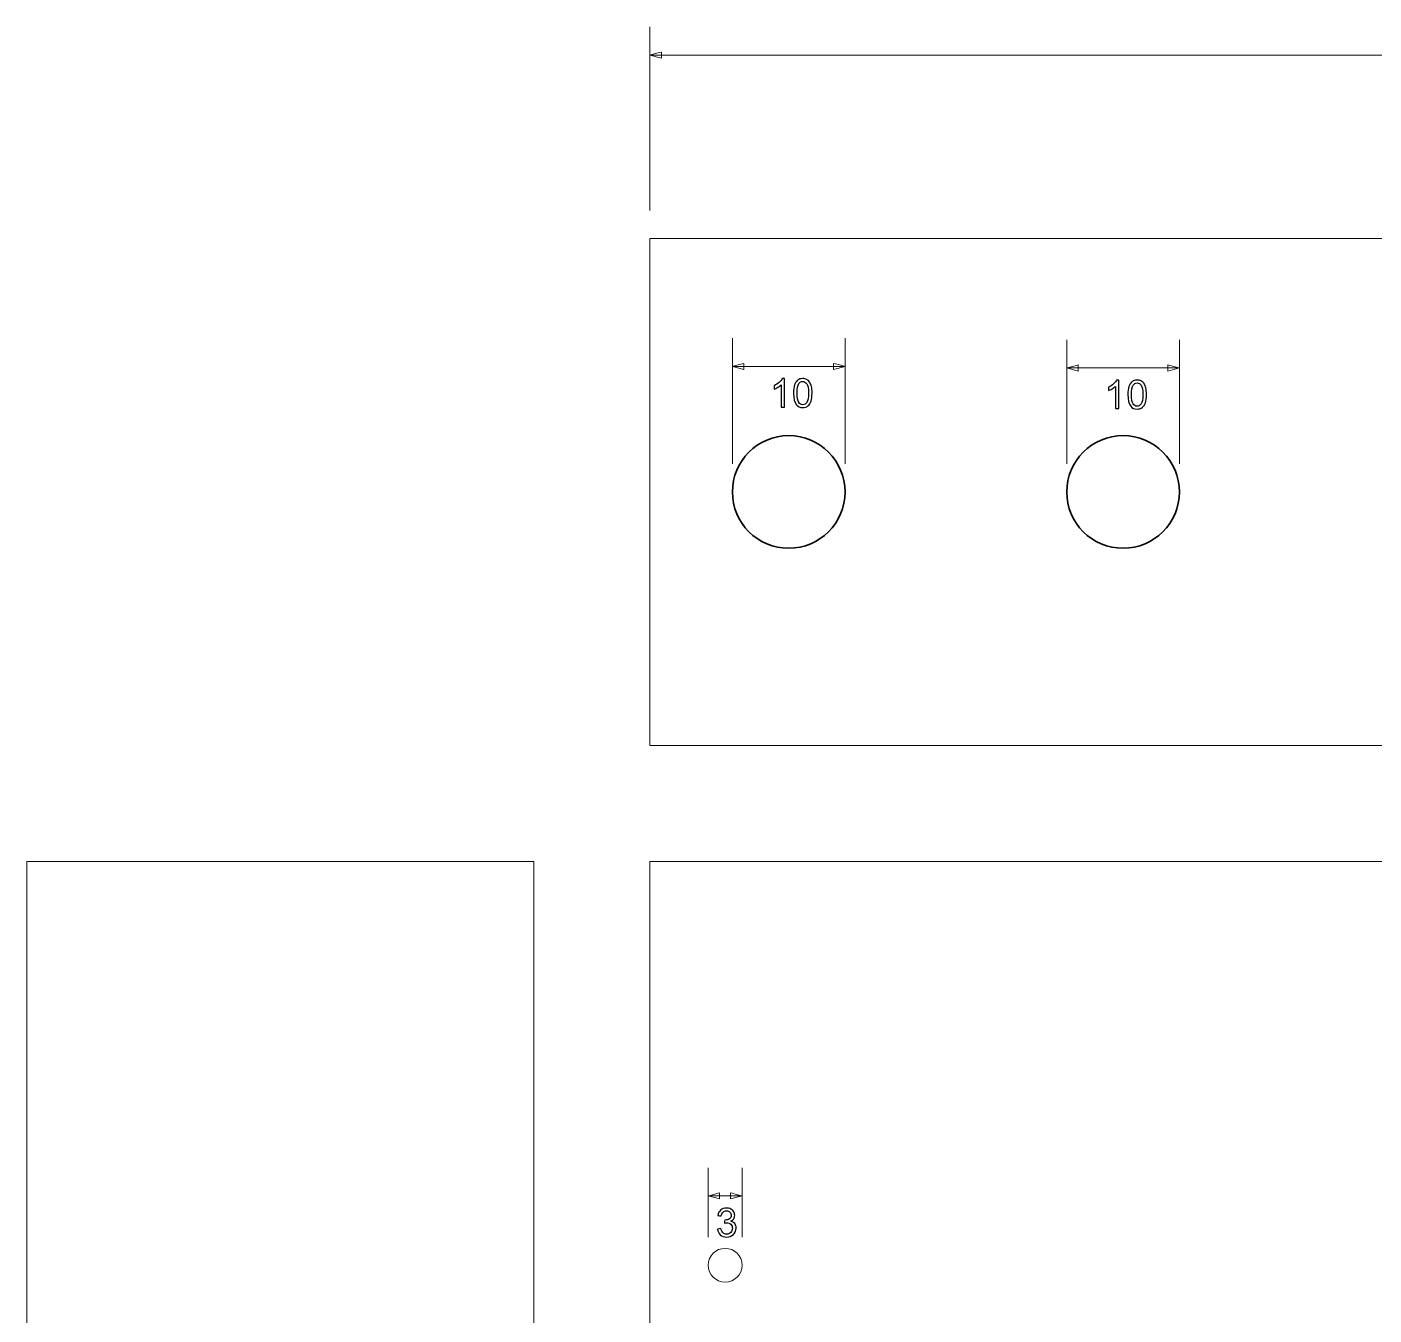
# Model space of a CAD drawing. Header units: millimetres. Extents: x -202 to 277, y -231 to 44.
# Drawn here: x -201.6 to -82, y -70.6 to 43.8 of the extents above; entities that cross this region are included whole.
import ezdxf

# ---------------------------------------------------------------- set-up
doc = ezdxf.new("R2010")
doc.units = ezdxf.units.MM
doc.header["$MEASUREMENT"] = 0
doc.layers.add('Chassi', color=7, linetype='Continuous')
doc.layers.add('Medidas', color=7, linetype='Continuous')

msp = doc.modelspace()

# ---------------------------------------------------------------- linework, layer by layer
at = {"layer": 'Chassi', "color": 7, "lineweight": 18, "true_color": 0xffffff}
for points in [[(178.6942, -19.9734), (178.6942, -19.9734), (-146.3058, -19.9734), (-146.3058, -19.9734), (-146.3058, -19.9734), (-146.3058, -19.9734), (-146.3058, 25.0266), (-146.3058, 25.0266), (-146.3058, 25.0266), (-146.3058, 25.0266), (178.6942, 25.0266), (178.6942, 25.0266), (178.6942, 25.0266), (178.6942, 25.0266), (178.6942, -19.9734), (178.6942, -19.9734)], [(-201.61, -175.2776), (-201.61, -175.2776), (-201.61, -30.2776), (-201.61, -30.2776), (-201.61, -30.2776), (-201.61, -30.2776), (-156.61, -30.2776), (-156.61, -30.2776), (-156.61, -30.2776), (-156.61, -30.2776), (-156.61, -175.2776), (-156.61, -175.2776), (-156.61, -175.2776), (-156.61, -175.2776), (-201.61, -175.2776), (-201.61, -175.2776)], [(178.6942, -30.2776), (178.6942, -30.2776), (-146.3058, -30.2776), (-146.3058, -30.2776), (-146.3058, -30.2776), (-146.3058, -30.2776), (-146.3058, -175.2776), (-146.3058, -175.2776), (-146.3058, -175.2776), (-146.3058, -175.2776), (178.6942, -175.2776), (178.6942, -175.2776), (178.6942, -175.2776), (178.6942, -175.2776), (178.6942, -30.2776), (178.6942, -30.2776)], [(-141.131, -66.1376), (-141.131, -65.3092), (-140.4594, -64.6376), (-139.631, -64.6376), (-139.631, -64.6376), (-138.8026, -64.6376), (-138.131, -65.3092), (-138.131, -66.1376), (-138.131, -66.1376), (-138.131, -66.966), (-138.8026, -67.6376), (-139.631, -67.6376), (-139.631, -67.6376), (-140.4594, -67.6376), (-141.131, -66.966), (-141.131, -66.1376)]]:
    msp.add_open_spline(points, degree=3, knots=[0, 0, 0, 0, 0.2, 0.2, 0.2, 0.20000001, 0.4, 0.4, 0.4, 0.40000001, 0.6, 0.6, 0.6, 0.60000001, 1, 1, 1, 1], dxfattribs=at)
at = {"layer": 'Chassi', "color": 7, "lineweight": 35, "true_color": 0xffffff}
for points in [[(-133.9815, -2.4734), (-136.7429, -2.4734), (-138.9815, -0.2349), (-138.9815, 2.5266), (-138.9815, 2.5266), (-138.9815, 5.2881), (-136.7429, 7.5266), (-133.9815, 7.5266), (-133.9815, 7.5266), (-131.2201, 7.5266), (-128.9815, 5.2881), (-128.9815, 2.5266), (-128.9815, 2.5266), (-128.9815, -0.2349), (-131.2201, -2.4734), (-133.9815, -2.4734)], [(-104.2995, -2.4734), (-107.0609, -2.4734), (-109.2995, -0.2349), (-109.2995, 2.5266), (-109.2995, 2.5266), (-109.2995, 5.2881), (-107.0609, 7.5266), (-104.2995, 7.5266), (-104.2995, 7.5266), (-101.5381, 7.5266), (-99.2995, 5.2881), (-99.2995, 2.5266), (-99.2995, 2.5266), (-99.2995, -0.2349), (-101.5381, -2.4734), (-104.2995, -2.4734)]]:
    msp.add_open_spline(points, degree=3, knots=[0, 0, 0, 0, 0.2, 0.2, 0.2, 0.20000001, 0.4, 0.4, 0.4, 0.40000001, 0.6, 0.6, 0.6, 0.60000001, 1, 1, 1, 1], dxfattribs=at)
at = {"layer": 'Medidas', "color": 240, "lineweight": 9, "true_color": 0xed1f24}
for points in [[(-146.3058, 27.5266), (-146.3058, 27.5266), (-146.3058, 43.8212), (-146.3058, 43.8212)], [(-146.3058, 41.3212), (-146.3058, 41.3212), (178.6942, 41.3212), (178.6942, 41.3212)], [(-138.9815, 5.0266), (-138.9815, 5.0266), (-138.9815, 16.1723), (-138.9815, 16.1723)], [(-128.9815, 5.0266), (-128.9815, 5.0266), (-128.9815, 16.1723), (-128.9815, 16.1723)], [(-109.2995, 5.0266), (-109.2995, 5.0266), (-109.2995, 16.04), (-109.2995, 16.04)], [(-99.2995, 5.0266), (-99.2995, 5.0266), (-99.2995, 16.04), (-99.2995, 16.04)], [(-138.9815, 13.6723), (-138.9815, 13.6723), (-128.9815, 13.6723), (-128.9815, 13.6723)], [(-109.2995, 13.54), (-109.2995, 13.54), (-99.2995, 13.54), (-99.2995, 13.54)], [(-141.131, -63.6376), (-141.131, -63.6376), (-141.131, -57.4802), (-141.131, -57.4802)], [(-138.131, -63.6376), (-138.131, -63.6376), (-138.131, -57.4802), (-138.131, -57.4802)], [(-141.131, -59.9802), (-141.131, -59.9802), (-138.131, -59.9802), (-138.131, -59.9802)]]:
    msp.add_open_spline(points, degree=3, dxfattribs=at)
for points in [[(-145.2898, 41.0489), (-145.2898, 41.0489), (-146.3058, 41.3212), (-146.3058, 41.3212), (-146.3058, 41.3212), (-146.3058, 41.3212), (-145.2898, 41.5934), (-145.2898, 41.5934), (-145.2898, 41.5934), (-145.2898, 41.5934), (-145.2898, 41.0489), (-145.2898, 41.0489)], [(-137.9655, 13.4), (-137.9655, 13.4), (-138.9815, 13.6723), (-138.9815, 13.6723), (-138.9815, 13.6723), (-138.9815, 13.6723), (-137.9655, 13.9445), (-137.9655, 13.9445), (-137.9655, 13.9445), (-137.9655, 13.9445), (-137.9655, 13.4), (-137.9655, 13.4)], [(-129.9974, 13.4), (-129.9974, 13.4), (-128.9815, 13.6723), (-128.9815, 13.6723), (-128.9815, 13.6723), (-128.9815, 13.6723), (-129.9974, 13.9445), (-129.9974, 13.9445), (-129.9974, 13.9445), (-129.9974, 13.9445), (-129.9974, 13.4), (-129.9974, 13.4)], [(-108.2835, 13.2677), (-108.2835, 13.2677), (-109.2995, 13.54), (-109.2995, 13.54), (-109.2995, 13.54), (-109.2995, 13.54), (-108.2835, 13.8122), (-108.2835, 13.8122), (-108.2835, 13.8122), (-108.2835, 13.8122), (-108.2835, 13.2677), (-108.2835, 13.2677)], [(-100.3154, 13.2677), (-100.3154, 13.2677), (-99.2995, 13.54), (-99.2995, 13.54), (-99.2995, 13.54), (-99.2995, 13.54), (-100.3154, 13.8122), (-100.3154, 13.8122), (-100.3154, 13.8122), (-100.3154, 13.8122), (-100.3154, 13.2677), (-100.3154, 13.2677)], [(-140.115, -60.2524), (-140.115, -60.2524), (-141.131, -59.9802), (-141.131, -59.9802), (-141.131, -59.9802), (-141.131, -59.9802), (-140.115, -59.7079), (-140.115, -59.7079), (-140.115, -59.7079), (-140.115, -59.7079), (-140.115, -60.2524), (-140.115, -60.2524)], [(-139.1469, -60.2524), (-139.1469, -60.2524), (-138.131, -59.9802), (-138.131, -59.9802), (-138.131, -59.9802), (-138.131, -59.9802), (-139.1469, -59.7079), (-139.1469, -59.7079), (-139.1469, -59.7079), (-139.1469, -59.7079), (-139.1469, -60.2524), (-139.1469, -60.2524)]]:
    msp.add_open_spline(points, degree=3, knots=[0, 0, 0, 0, 0.25, 0.25, 0.25, 0.25000001, 0.5, 0.5, 0.5, 0.50000001, 1, 1, 1, 1], dxfattribs=at)
at = {"layer": 'Medidas', "color": 240, "true_color": 0xed1f24}
for points, knots in [([(-134.3557, 10.0598), (-134.3557, 10.0598), (-134.6661, 10.0598), (-134.6661, 10.0598), (-134.6661, 10.0598), (-134.6661, 10.0598), (-134.6661, 12.0365), (-134.6661, 12.0365), (-134.6661, 12.0365), (-134.7408, 11.9648), (-134.839, 11.8936), (-134.9601, 11.8225), (-134.9601, 11.8225), (-135.0812, 11.7513), (-135.1906, 11.6978), (-135.287, 11.6626), (-135.287, 11.6626), (-135.287, 11.6626), (-135.287, 11.9624), (-135.287, 11.9624), (-135.287, 11.9624), (-135.1136, 12.0435), (-134.9619, 12.1423), (-134.8319, 12.2587), (-134.8319, 12.2587), (-134.702, 12.3746), (-134.6097, 12.4869), (-134.5556, 12.5962), (-134.5556, 12.5962), (-134.5556, 12.5962), (-134.3557, 12.5962), (-134.3557, 12.5962), (-134.3557, 12.5962), (-134.3557, 12.5962), (-134.3557, 10.0598), (-134.3557, 10.0598)], [0, 0, 0, 0, 0.1, 0.1, 0.1, 0.10000001, 0.2, 0.2, 0.2, 0.20000001, 0.3, 0.3, 0.3, 0.30000001, 0.4, 0.4, 0.4, 0.40000001, 0.5, 0.5, 0.5, 0.50000001, 0.6, 0.6, 0.6, 0.60000001, 0.7, 0.7, 0.7, 0.70000001, 0.8, 0.8, 0.8, 0.80000001, 1, 1, 1, 1]), ([(-133.5578, 11.3063), (-133.5578, 11.6043), (-133.5273, 11.8454), (-133.4661, 12.0277), (-133.4661, 12.0277), (-133.4044, 12.2105), (-133.3132, 12.351), (-133.1921, 12.4492), (-133.1921, 12.4492), (-133.0716, 12.5474), (-132.9193, 12.5962), (-132.7359, 12.5962), (-132.7359, 12.5962), (-132.6007, 12.5962), (-132.4819, 12.5692), (-132.379, 12.5145), (-132.379, 12.5145), (-132.2767, 12.4598), (-132.192, 12.381), (-132.1262, 12.2781), (-132.1262, 12.2781), (-132.0603, 12.1758), (-132.0086, 12.0506), (-131.971, 11.903), (-131.971, 11.903), (-131.9327, 11.7554), (-131.9139, 11.5561), (-131.9139, 11.3063), (-131.9139, 11.3063), (-131.9139, 11.0099), (-131.9445, 10.77), (-132.0051, 10.5878), (-132.0051, 10.5878), (-132.0656, 10.4049), (-132.1568, 10.2644), (-132.2779, 10.1656), (-132.2779, 10.1656), (-132.3984, 10.0669), (-132.5513, 10.0175), (-132.7359, 10.0175), (-132.7359, 10.0175), (-132.9787, 10.0175), (-133.1698, 10.1039), (-133.3085, 10.2773), (-133.3085, 10.2773), (-133.4749, 10.489), (-133.5578, 10.8318), (-133.5578, 11.3063)], [0, 0, 0, 0, 0.07692308, 0.07692308, 0.07692308, 0.07692309, 0.15384615, 0.15384615, 0.15384615, 0.15384616, 0.23076923, 0.23076923, 0.23076923, 0.23076924, 0.30769231, 0.30769231, 0.30769231, 0.30769232, 0.38461538, 0.38461538, 0.38461538, 0.38461539, 0.46153846, 0.46153846, 0.46153846, 0.46153847, 0.53846154, 0.53846154, 0.53846154, 0.53846155, 0.61538462, 0.61538462, 0.61538462, 0.61538463, 0.69230769, 0.69230769, 0.69230769, 0.6923077, 0.76923077, 0.76923077, 0.76923077, 0.76923078, 0.84615385, 0.84615385, 0.84615385, 0.84615386, 1, 1, 1, 1]), ([(-133.2403, 11.3051), (-133.2403, 10.8894), (-133.1921, 10.6131), (-133.0951, 10.4767), (-133.0951, 10.4767), (-132.9981, 10.3397), (-132.8782, 10.2715), (-132.7359, 10.2715), (-132.7359, 10.2715), (-132.5936, 10.2715), (-132.4737, 10.3403), (-132.3766, 10.4772), (-132.3766, 10.4772), (-132.2796, 10.6148), (-132.2314, 10.8906), (-132.2314, 11.3051), (-132.2314, 11.3051), (-132.2314, 11.7208), (-132.2796, 11.9971), (-132.3766, 12.1335), (-132.3766, 12.1335), (-132.4731, 12.2705), (-132.5942, 12.3387), (-132.7394, 12.3387), (-132.7394, 12.3387), (-132.8817, 12.3387), (-132.9958, 12.2781), (-133.081, 12.1576), (-133.081, 12.1576), (-133.1874, 12.0042), (-133.2403, 11.7196), (-133.2403, 11.3051)], [0, 0, 0, 0, 0.11111111, 0.11111111, 0.11111111, 0.11111112, 0.22222222, 0.22222222, 0.22222222, 0.22222223, 0.33333333, 0.33333333, 0.33333333, 0.33333334, 0.44444444, 0.44444444, 0.44444444, 0.44444445, 0.55555556, 0.55555556, 0.55555556, 0.55555557, 0.66666667, 0.66666667, 0.66666667, 0.66666668, 0.77777778, 0.77777778, 0.77777778, 0.77777779, 1, 1, 1, 1]), ([(-104.6737, 9.9275), (-104.6737, 9.9275), (-104.9841, 9.9275), (-104.9841, 9.9275), (-104.9841, 9.9275), (-104.9841, 9.9275), (-104.9841, 11.9042), (-104.9841, 11.9042), (-104.9841, 11.9042), (-105.0588, 11.8325), (-105.157, 11.7613), (-105.2781, 11.6902), (-105.2781, 11.6902), (-105.3992, 11.619), (-105.5086, 11.5655), (-105.605, 11.5303), (-105.605, 11.5303), (-105.605, 11.5303), (-105.605, 11.8301), (-105.605, 11.8301), (-105.605, 11.8301), (-105.4316, 11.9112), (-105.2799, 12.01), (-105.1499, 12.1264), (-105.1499, 12.1264), (-105.02, 12.2423), (-104.9277, 12.3546), (-104.8736, 12.4639), (-104.8736, 12.4639), (-104.8736, 12.4639), (-104.6737, 12.4639), (-104.6737, 12.4639), (-104.6737, 12.4639), (-104.6737, 12.4639), (-104.6737, 9.9275), (-104.6737, 9.9275)], [0, 0, 0, 0, 0.1, 0.1, 0.1, 0.10000001, 0.2, 0.2, 0.2, 0.20000001, 0.3, 0.3, 0.3, 0.30000001, 0.4, 0.4, 0.4, 0.40000001, 0.5, 0.5, 0.5, 0.50000001, 0.6, 0.6, 0.6, 0.60000001, 0.7, 0.7, 0.7, 0.70000001, 0.8, 0.8, 0.8, 0.80000001, 1, 1, 1, 1]), ([(-103.8758, 11.174), (-103.8758, 11.472), (-103.8453, 11.7131), (-103.7841, 11.8954), (-103.7841, 11.8954), (-103.7224, 12.0782), (-103.6312, 12.2187), (-103.5101, 12.3169), (-103.5101, 12.3169), (-103.3896, 12.4151), (-103.2373, 12.4639), (-103.0539, 12.4639), (-103.0539, 12.4639), (-102.9187, 12.4639), (-102.7999, 12.4369), (-102.697, 12.3822), (-102.697, 12.3822), (-102.5947, 12.3275), (-102.51, 12.2487), (-102.4442, 12.1458), (-102.4442, 12.1458), (-102.3783, 12.0435), (-102.3266, 11.9183), (-102.289, 11.7707), (-102.289, 11.7707), (-102.2507, 11.6231), (-102.2319, 11.4238), (-102.2319, 11.174), (-102.2319, 11.174), (-102.2319, 10.8776), (-102.2625, 10.6377), (-102.3231, 10.4555), (-102.3231, 10.4555), (-102.3836, 10.2726), (-102.4748, 10.1321), (-102.5959, 10.0333), (-102.5959, 10.0333), (-102.7164, 9.9346), (-102.8693, 9.8852), (-103.0539, 9.8852), (-103.0539, 9.8852), (-103.2967, 9.8852), (-103.4878, 9.9716), (-103.6265, 10.145), (-103.6265, 10.145), (-103.7929, 10.3567), (-103.8758, 10.6995), (-103.8758, 11.174)], [0, 0, 0, 0, 0.07692308, 0.07692308, 0.07692308, 0.07692309, 0.15384615, 0.15384615, 0.15384615, 0.15384616, 0.23076923, 0.23076923, 0.23076923, 0.23076924, 0.30769231, 0.30769231, 0.30769231, 0.30769232, 0.38461538, 0.38461538, 0.38461538, 0.38461539, 0.46153846, 0.46153846, 0.46153846, 0.46153847, 0.53846154, 0.53846154, 0.53846154, 0.53846155, 0.61538462, 0.61538462, 0.61538462, 0.61538463, 0.69230769, 0.69230769, 0.69230769, 0.6923077, 0.76923077, 0.76923077, 0.76923077, 0.76923078, 0.84615385, 0.84615385, 0.84615385, 0.84615386, 1, 1, 1, 1]), ([(-103.5583, 11.1728), (-103.5583, 10.7571), (-103.5101, 10.4808), (-103.4131, 10.3444), (-103.4131, 10.3444), (-103.3161, 10.2074), (-103.1962, 10.1392), (-103.0539, 10.1392), (-103.0539, 10.1392), (-102.9116, 10.1392), (-102.7917, 10.208), (-102.6946, 10.3449), (-102.6946, 10.3449), (-102.5976, 10.4825), (-102.5494, 10.7583), (-102.5494, 11.1728), (-102.5494, 11.1728), (-102.5494, 11.5885), (-102.5976, 11.8648), (-102.6946, 12.0012), (-102.6946, 12.0012), (-102.7911, 12.1382), (-102.9122, 12.2064), (-103.0574, 12.2064), (-103.0574, 12.2064), (-103.1997, 12.2064), (-103.3138, 12.1458), (-103.399, 12.0253), (-103.399, 12.0253), (-103.5054, 11.8719), (-103.5583, 11.5873), (-103.5583, 11.1728)], [0, 0, 0, 0, 0.11111111, 0.11111111, 0.11111111, 0.11111112, 0.22222222, 0.22222222, 0.22222222, 0.22222223, 0.33333333, 0.33333333, 0.33333333, 0.33333334, 0.44444444, 0.44444444, 0.44444444, 0.44444445, 0.55555556, 0.55555556, 0.55555556, 0.55555557, 0.66666667, 0.66666667, 0.66666667, 0.66666668, 0.77777778, 0.77777778, 0.77777778, 0.77777779, 1, 1, 1, 1]), ([(-140.31, -62.9224), (-140.31, -62.9224), (-139.9996, -62.8801), (-139.9996, -62.8801), (-139.9996, -62.8801), (-139.9637, -63.0565), (-139.9038, -63.1835), (-139.8185, -63.2611), (-139.8185, -63.2611), (-139.7333, -63.3387), (-139.6286, -63.3775), (-139.5045, -63.3775), (-139.5045, -63.3775), (-139.3576, -63.3775), (-139.2335, -63.3269), (-139.1335, -63.2258), (-139.1335, -63.2258), (-139.0336, -63.1247), (-138.9836, -62.9995), (-138.9836, -62.8501), (-138.9836, -62.8501), (-138.9836, -62.7078), (-139.0301, -62.5902), (-139.1236, -62.4973), (-139.1236, -62.4973), (-139.2164, -62.405), (-139.3346, -62.3586), (-139.4787, -62.3586), (-139.4787, -62.3586), (-139.5375, -62.3586), (-139.6104, -62.3704), (-139.698, -62.3933), (-139.698, -62.3933), (-139.698, -62.3933), (-139.6633, -62.1216), (-139.6633, -62.1216), (-139.6633, -62.1216), (-139.6427, -62.124), (-139.6257, -62.1252), (-139.6133, -62.1252), (-139.6133, -62.1252), (-139.4804, -62.1252), (-139.3617, -62.0905), (-139.2553, -62.0217), (-139.2553, -62.0217), (-139.1494, -61.9529), (-139.0965, -61.8471), (-139.0965, -61.7042), (-139.0965, -61.7042), (-139.0965, -61.5907), (-139.1353, -61.4967), (-139.2123, -61.422), (-139.2123, -61.422), (-139.2894, -61.3473), (-139.3887, -61.3103), (-139.5104, -61.3103), (-139.5104, -61.3103), (-139.6315, -61.3103), (-139.7321, -61.3485), (-139.8126, -61.4249), (-139.8126, -61.4249), (-139.8932, -61.5014), (-139.9449, -61.616), (-139.9678, -61.7689), (-139.9678, -61.7689), (-139.9678, -61.7689), (-140.2783, -61.7124), (-140.2783, -61.7124), (-140.2783, -61.7124), (-140.2401, -61.5043), (-140.1542, -61.3426), (-140.0196, -61.228), (-140.0196, -61.228), (-139.8855, -61.1133), (-139.718, -61.0563), (-139.5181, -61.0563), (-139.5181, -61.0563), (-139.3805, -61.0563), (-139.2535, -61.0857), (-139.1377, -61.1451), (-139.1377, -61.1451), (-139.0213, -61.2039), (-138.9325, -61.2844), (-138.8713, -61.3861), (-138.8713, -61.3861), (-138.8096, -61.4884), (-138.779, -61.5966), (-138.779, -61.7113), (-138.779, -61.7113), (-138.779, -61.82), (-138.8084, -61.9188), (-138.8666, -62.0082), (-138.8666, -62.0082), (-138.9254, -62.0975), (-139.0124, -62.1687), (-139.1271, -62.2216), (-139.1271, -62.2216), (-138.9777, -62.2557), (-138.8619, -62.3274), (-138.779, -62.4362), (-138.779, -62.4362), (-138.6967, -62.5444), (-138.6555, -62.6808), (-138.6555, -62.8437), (-138.6555, -62.8437), (-138.6555, -63.0641), (-138.7361, -63.2517), (-138.8966, -63.4051), (-138.8966, -63.4051), (-139.0577, -63.5586), (-139.2611, -63.635), (-139.5069, -63.635), (-139.5069, -63.635), (-139.7286, -63.635), (-139.9126, -63.5686), (-140.059, -63.4363), (-140.059, -63.4363), (-140.206, -63.304), (-140.2895, -63.1329), (-140.31, -62.9224)], [0, 0, 0, 0, 0.03225806, 0.03225806, 0.03225806, 0.03225807, 0.06451613, 0.06451613, 0.06451613, 0.06451614, 0.09677419, 0.09677419, 0.09677419, 0.0967742, 0.12903226, 0.12903226, 0.12903226, 0.12903227, 0.16129032, 0.16129032, 0.16129032, 0.16129033, 0.19354839, 0.19354839, 0.19354839, 0.1935484, 0.22580645, 0.22580645, 0.22580645, 0.22580646, 0.25806452, 0.25806452, 0.25806452, 0.25806453, 0.29032258, 0.29032258, 0.29032258, 0.29032259, 0.32258065, 0.32258065, 0.32258065, 0.32258066, 0.35483871, 0.35483871, 0.35483871, 0.35483872, 0.38709677, 0.38709677, 0.38709677, 0.38709678, 0.41935484, 0.41935484, 0.41935484, 0.41935485, 0.4516129, 0.4516129, 0.4516129, 0.45161291, 0.48387097, 0.48387097, 0.48387097, 0.48387098, 0.51612903, 0.51612903, 0.51612903, 0.51612904, 0.5483871, 0.5483871, 0.5483871, 0.54838711, 0.58064516, 0.58064516, 0.58064516, 0.58064517, 0.61290323, 0.61290323, 0.61290323, 0.61290324, 0.64516129, 0.64516129, 0.64516129, 0.6451613, 0.67741935, 0.67741935, 0.67741935, 0.67741936, 0.70967742, 0.70967742, 0.70967742, 0.70967743, 0.74193548, 0.74193548, 0.74193548, 0.74193549, 0.77419355, 0.77419355, 0.77419355, 0.77419356, 0.80645161, 0.80645161, 0.80645161, 0.80645162, 0.83870968, 0.83870968, 0.83870968, 0.83870969, 0.87096774, 0.87096774, 0.87096774, 0.87096775, 0.90322581, 0.90322581, 0.90322581, 0.90322582, 0.93548387, 0.93548387, 0.93548387, 0.93548388, 1, 1, 1, 1])]:
    msp.add_open_spline(points, degree=3, knots=knots, dxfattribs=at)

doc.saveas('drawing.dxf')
